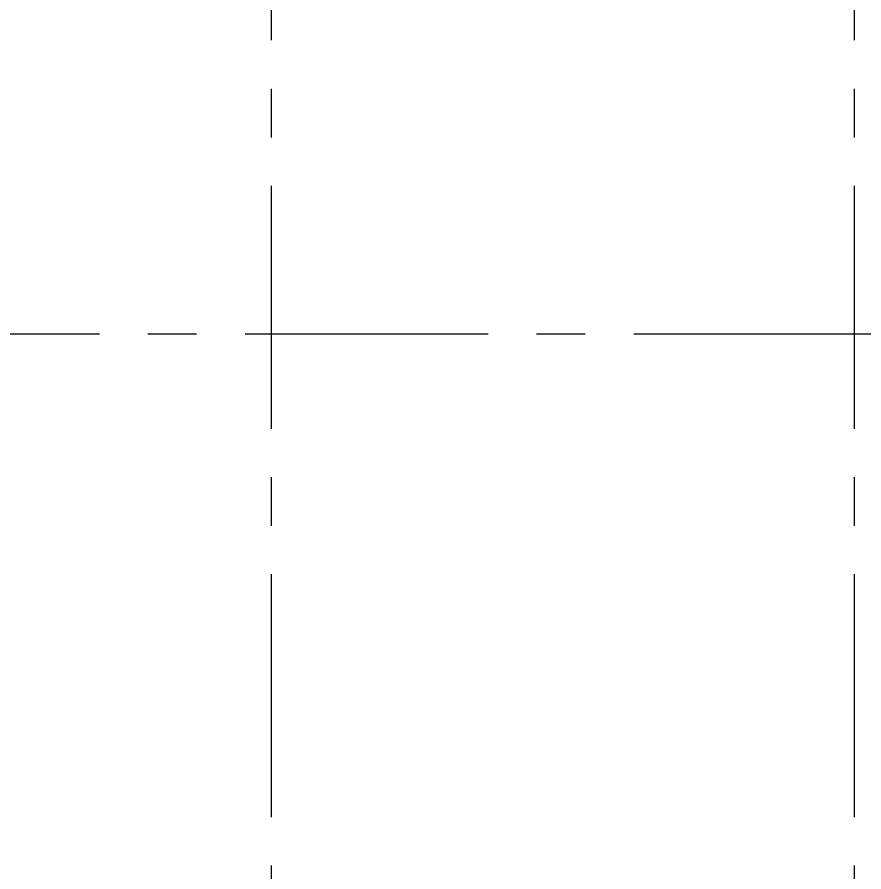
# Model space of a CAD drawing. Header units: millimetres. Extents: x 0 to 8967983, y -224399 to 13801.
# Drawn here: x 42708 to 47065, y 350 to 4751 of the extents above; entities that cross this region are included whole.
import ezdxf
from ezdxf import colors
from ezdxf.entities.mleader import LeaderData, LeaderLine
from ezdxf.math import Vec2, Vec3

# ---------------------------------------------------------------- set-up
doc = ezdxf.new("R2010")
doc.units = ezdxf.units.MM
doc.header["$LTSCALE"] = 10
doc.linetypes.add('CENTER', pattern=[2, 1.25, -0.25, 0.25, -0.25])
doc.layers.add('АР_Оси', color=142, linetype='Continuous', lineweight=9)
doc.layers.add('Архитектура', color=251, linetype='Continuous')
doc.layers.get('0').off()
doc.layers.get('0').freeze()
doc.styles.add('ISOCPEUR', font='isocpeur.TTF', dxfattribs={"width": 0.7})

# ---------------------------------------------------------------- blocks, each defined once
blk = doc.blocks.new('_DOTSMALL')
at = {"color": 0, "linetype": 'ByBlock', "const_width": 0.5}
blk.add_lwpolyline([(-0.0625, 0, 1), (0.0625, 0, 1)], format="xyb", close=True, dxfattribs=at)

msp = doc.modelspace()

# ---------------------------------------------------------------- linework, layer by layer
at = {"layer": 'АР_Оси', "linetype": 'CENTER', "ltscale": 100}
for p, q in [((44015.2, 9881.9), (44015.2, -45850.4)), ((47015.2, 9881.9), (47015.2, -45850.4)), ((37881.5, 3119.5), (110966.7, 3119.5))]:
    msp.add_line(p, q, dxfattribs=at)

# ---------------------------------------------------------------- leaders
at = {"layer": 'Архитектура', "lineweight": 25, "transparency": 33554684}
ml = msp.add_multileader_mtext('Standard', dxfattribs=at)
ml.set_content('Л.4', color=256, style='ISOCPEUR')
ml.set_leader_properties(color=256, linetype='Continuous', lineweight=-1)
ml.set_arrow_properties(name='DOTSMALL')
ml.build(insert=Vec2(0, 0))
ml.multileader.update_dxf_attribs({"has_text_frame": 1, "text_left_attachment_type": 4, "text_right_attachment_type": 4, "dogleg_length": 100, "arrow_head_size": 180})
ctx = ml.context
ctx.base_point, ctx.char_height, ctx.arrow_head_size, ctx.landing_gap_size, ctx.plane_origin = Vec3(74548.3, 5654.9), 250, 180, 50, Vec3(102668.8, -6502.7)
ctx.left_attachment, ctx.right_attachment = 4, 4
notes = []
notes.append((ctx, [(0, (0, 0, 0), (0, 0), (1, 0), 1, [])]))
ctx.mtext.insert, ctx.mtext.width, ctx.mtext.line_spacing_style, ctx.mtext.flow_direction = Vec3(74598.3, 5988.3), 852.697, 2, 5
ml = msp.add_multileader_mtext('Standard', dxfattribs=at)
ml.set_content('+7,050', color=256, style='ISOCPEUR')
ml.set_leader_properties(color=256, linetype='Continuous', lineweight=-1)
ml.set_arrow_properties(name='DOTSMALL')
ml.build(insert=Vec2(0, 0))
ml.multileader.update_dxf_attribs({"has_text_frame": 1, "text_left_attachment_type": 4, "text_right_attachment_type": 4, "dogleg_length": 100, "arrow_head_size": 180})
ctx = ml.context
ctx.base_point, ctx.char_height, ctx.arrow_head_size, ctx.landing_gap_size, ctx.plane_origin = Vec3(80204.3, 4253.8), 250, 180, 50, Vec3(80122.9, 2986.2)
ctx.left_attachment, ctx.right_attachment = 4, 4
notes.append((ctx, [(0, (0, 0, 0), (0, 0), (1, 0), 1, [])]))
ctx.mtext.insert, ctx.mtext.width, ctx.mtext.line_spacing_style, ctx.mtext.flow_direction = Vec3(80254.3, 4587.1), 852.697, 2, 5
ml = msp.add_multileader_mtext('Standard', dxfattribs=at)
ml.set_content('+8,400', color=256, style='ISOCPEUR')
ml.set_leader_properties(color=256, linetype='Continuous', lineweight=-1)
ml.set_arrow_properties(name='DOTSMALL')
ml.build(insert=Vec2(0, 0))
ml.multileader.update_dxf_attribs({"has_text_frame": 1, "text_left_attachment_type": 4, "text_right_attachment_type": 4, "dogleg_length": 100, "arrow_head_size": 180})
ctx = ml.context
ctx.base_point, ctx.char_height, ctx.arrow_head_size, ctx.landing_gap_size, ctx.plane_origin = Vec3(74443, 3692.8), 250, 180, 50, Vec3(74986.3, 4495.7)
ctx.left_attachment, ctx.right_attachment = 4, 4
notes.append((ctx, [(0, (0, 0, 0), (0, 0), (1, 0), 1, [])]))
ctx.mtext.insert, ctx.mtext.width, ctx.mtext.line_spacing_style, ctx.mtext.flow_direction = Vec3(74493, 4026.1), 852.697, 2, 5
ml = msp.add_multileader_mtext('Standard', dxfattribs=at)
ml.set_content('+6,300', color=256, style='ISOCPEUR')
ml.set_leader_properties(color=256, linetype='Continuous', lineweight=-1)
ml.set_arrow_properties(name='DOTSMALL')
ml.build(insert=Vec2(0, 0))
ml.multileader.update_dxf_attribs({"has_text_frame": 1, "text_left_attachment_type": 4, "text_right_attachment_type": 4, "dogleg_length": 100, "arrow_head_size": 180})
ctx = ml.context
ctx.base_point, ctx.char_height, ctx.arrow_head_size, ctx.landing_gap_size, ctx.plane_origin = Vec3(106373.4, 2136.6), 250, 180, 50, Vec3(114717.3, -104.3)
ctx.left_attachment, ctx.right_attachment = 4, 4
notes.append((ctx, [(0, (0, 0, 0), (0, 0), (1, 0), 1, [])]))
ctx.mtext.insert, ctx.mtext.width, ctx.mtext.line_spacing_style, ctx.mtext.flow_direction = Vec3(106423.4, 2469.9), 852.697, 2, 5
ml = msp.add_multileader_mtext('Standard', dxfattribs=at)
ml.set_content('Л.5', color=256, style='ISOCPEUR')
ml.set_leader_properties(color=256, linetype='Continuous', lineweight=-1)
ml.set_arrow_properties(name='DOTSMALL')
ml.build(insert=Vec2(0, 0))
ml.multileader.update_dxf_attribs({"has_text_frame": 1, "text_left_attachment_type": 4, "text_right_attachment_type": 4, "dogleg_length": 100, "arrow_head_size": 180})
ctx = ml.context
ctx.base_point, ctx.char_height, ctx.arrow_head_size, ctx.landing_gap_size, ctx.plane_origin = Vec3(104471.1, 1524.2), 250, 180, 50, Vec3(130254, -12196.4)
ctx.left_attachment, ctx.right_attachment = 4, 4
notes.append((ctx, [(0, (0, 0, 0), (0, 0), (1, 0), 1, [])]))
ctx.mtext.insert, ctx.mtext.width, ctx.mtext.line_spacing_style, ctx.mtext.flow_direction = Vec3(104521.1, 1857.5), 852.697, 2, 5
for ctx, leaders in notes:
    for number, flags, end, landing, length, lines in leaders:
        leader = LeaderData()
        leader.index, (leader.has_last_leader_line, leader.has_dogleg_vector, leader.attachment_direction) = number, flags
        leader.last_leader_point, leader.dogleg_vector, leader.dogleg_length = Vec3(end), Vec3(landing), length
        for number, points, colour, breaks in lines:
            line = LeaderLine()
            line.index, line.vertices, line.color, line.breaks = number, Vec3.list(points), colors.encode_raw_color(colour), breaks
            leader.lines.append(line)
        ctx.leaders.append(leader)

doc.saveas('drawing.dxf')
